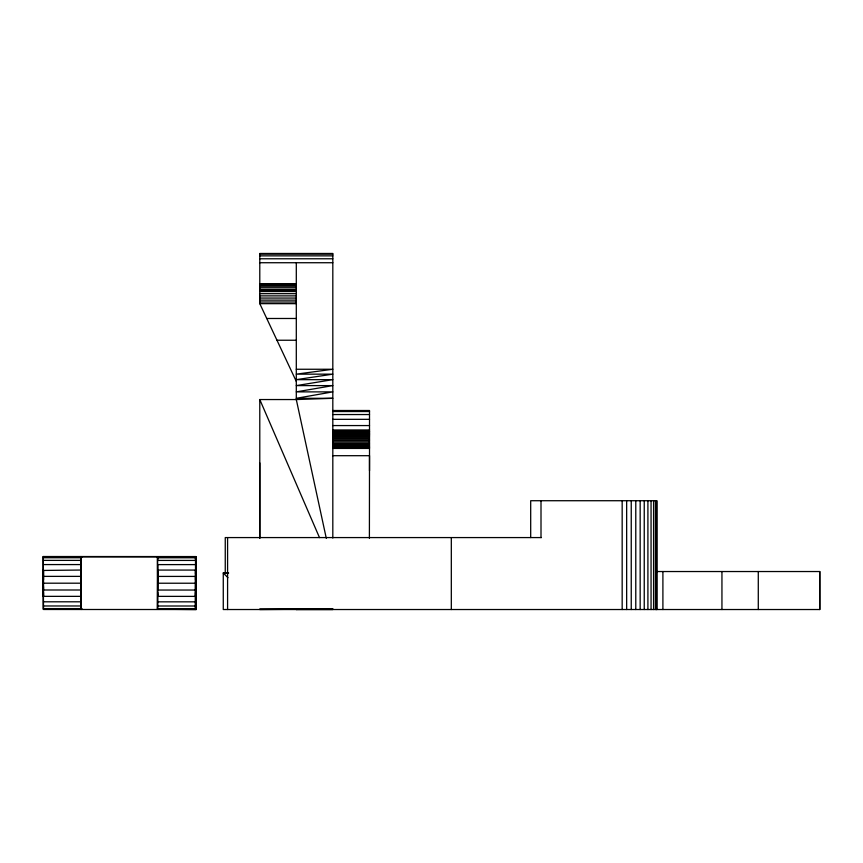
<?xml version="1.0" encoding="UTF-8"?>
<svg xmlns="http://www.w3.org/2000/svg" width="863" height="863" viewBox="0 0 863 863"><rect width="100%" height="100%" fill="white"/><g stroke="black" fill="none" stroke-linecap="round" stroke-linejoin="round"><path stroke-width="1.29" d="M43.161 582.838L43.15 576.009M43.193 582.87L43.182 596.009L43.172 594.24M43.15 589.634L43.182 556.527L195.858 556.57L196.181 596.365L196.192 592.514M196.203 579.807L196.181 570.044L196.181 609.526L43.506 609.483L43.182 556.527M80.949 557.422L80.949 556.527L81.284 609.483L81.316 583.194L43.538 583.194M196.181 609.526L157.4 609.213L157.724 570.044L157.735 571.813M195.167 609.213L195.502 570.044L195.513 573.906M195.825 582.859L195.825 576.053M259.785 537.876L259.785 462.913M43.172 573.539L43.182 569.688L43.193 579.461M43.517 592.482L43.506 596.322L43.495 586.56M81.284 571.77L81.284 570.001L81.295 586.581L81.305 570.033L43.506 570.443L43.538 590.001L81.316 590.001M157.735 592.514L157.724 596.365L195.523 596.387L195.513 592.514M195.847 573.582L195.858 569.731L195.858 609.213M369.396 538.35L369.515 455.696L332.816 455.696M43.862 557.422L44.196 556.84M44.196 608.598L43.862 609.17M81.629 557.422L81.963 556.84M81.974 608.598L81.78 609.375M157.39 557.455L157.4 556.57L157.562 609.397L157.562 556.754L157.746 560.421L195.513 560.421L195.513 579.807M158.08 557.455L158.414 556.883M158.414 608.631L158.253 609.397M195.167 557.466L195.167 556.57L195.513 560.421M195.858 556.57L195.858 596.053L195.836 586.29M259.795 609.526L332.848 609.019L324.876 608.857M300.216 608.857L296.3 609.526L332.848 609.526M259.785 538.436L259.785 399.547L296.3 399.547L332.816 398.307L296.3 398.307L332.816 391.878L296.3 391.878L332.816 385.61L296.3 385.61L332.816 379.655L296.3 379.655L332.816 374.154L296.3 374.154L332.816 369.256L296.3 369.256M228.479 573.01L223.269 573.01L223.269 609.526L819.85 609.526L819.85 571.533L655.902 571.533M259.785 254.078L332.816 254.078M259.785 255.858L332.816 255.858M259.785 258.771L332.816 258.771M259.785 262.73L332.816 262.73M259.785 283.83L296.3 283.83M259.785 284.261L296.3 284.261M259.785 285.07L296.3 285.07M259.785 286.236L296.3 286.236M259.785 287.746L296.3 287.746M259.785 289.526L296.3 289.526M259.785 290.507L296.3 290.507M259.785 291.532L296.3 291.532M259.785 293.679L296.3 293.679M259.785 295.88L296.3 295.88M259.785 298.059L296.3 298.059M259.785 300.119L296.3 300.119M259.785 302.007L296.3 302.007M332.816 538.048L332.816 253.474L259.785 253.474L259.785 303.657L296.3 303.657M266.753 318.49L296.3 318.479M276.969 340.238L296.3 340.238M332.816 410.508L369.515 410.508L369.515 470.756M332.816 411.532L369.515 411.532M332.816 414.542L369.515 414.542M332.816 419.332L369.515 419.332M332.816 425.567L369.515 425.567M332.816 429.968L369.515 429.968M332.816 431.209L369.515 431.209M332.816 431.532L369.515 431.532M332.816 432.007L369.515 432.007M332.816 432.827L369.515 432.827M332.816 433.539L369.515 433.539M332.816 433.938L369.515 433.938M332.816 434.553L369.515 434.553M332.816 434.952L369.515 434.952M332.816 435.696L369.515 435.696M332.816 436.667L369.515 436.667M332.816 437.973L369.515 437.973M332.816 439.267L369.515 439.267M332.816 440.626L369.515 440.626M332.816 442.05L369.515 442.05M332.816 443.506L369.515 443.506M332.816 444.779L369.515 444.779M332.816 445.858L369.515 445.858M332.816 446.7L369.515 446.7M332.816 447.325L369.515 447.325M332.816 447.724L369.515 447.724M332.816 448.426L369.515 448.426M541.457 537.573L225.254 537.573L225.254 573.55M43.506 556.84L196.181 556.883M43.517 557.746L81.284 557.746L81.295 560.378L43.528 560.378M157.735 557.778L195.513 557.778M43.528 564.575L81.305 564.575M195.523 564.607L157.746 564.607L157.713 589.763M157.756 570.065L195.523 570.065M228.609 573.01L223.269 573.01L227.951 577.692M43.538 576.376L81.316 576.376M157.756 576.419L195.534 576.419L195.502 596.365M157.756 583.226L195.534 583.226M157.756 590.044L195.534 590.044M43.538 596.355L81.305 596.355M43.528 601.802L81.305 601.802M157.746 601.835L195.523 601.835M43.528 605.977L81.295 605.977M157.746 606.009L195.513 606.009M43.517 608.598L81.284 608.598M157.735 608.631L195.513 608.631M259.741 609.019L332.848 609.019M43.172 586.247L43.182 609.17L81.737 609.289M81.079 556.646L81.284 557.746M259.785 303.657L296.3 381.403M259.785 399.547L319.493 537.617M296.3 399.547L326.3 538.329M157.724 596.365L157.724 594.585M43.506 570.001L43.528 579.774M819.677 571.533L819.699 609.526M157.746 576.635L157.746 579.807M81.295 576.592L81.295 579.774M758.286 571.533L758.286 609.526M721.943 571.533L721.943 609.526M662.903 571.533L662.903 609.526M656.883 609.526L656.883 500.723L530.691 500.723L530.691 537.573M656.549 500.723L656.549 609.526M656.43 500.723L656.43 609.526M655.438 500.723L655.438 609.526M653.593 500.723L653.593 609.526M651.058 500.723L651.058 609.526M647.908 500.723L647.908 609.526M644.24 500.723L644.24 609.526M640.163 500.723L640.163 609.526M635.783 500.723L635.783 609.526M631.241 500.723L631.241 609.526M626.657 500.723L626.657 609.526M622.169 500.723L622.169 609.526M541.004 500.723L541.004 537.573M451.317 537.573L451.317 609.526M296.3 262.73L296.3 399.752M227.584 537.573L227.584 609.526M81.1 556.721L81.1 609.375M81.295 592.482L81.284 596.322L81.273 592.46"/></g></svg>
